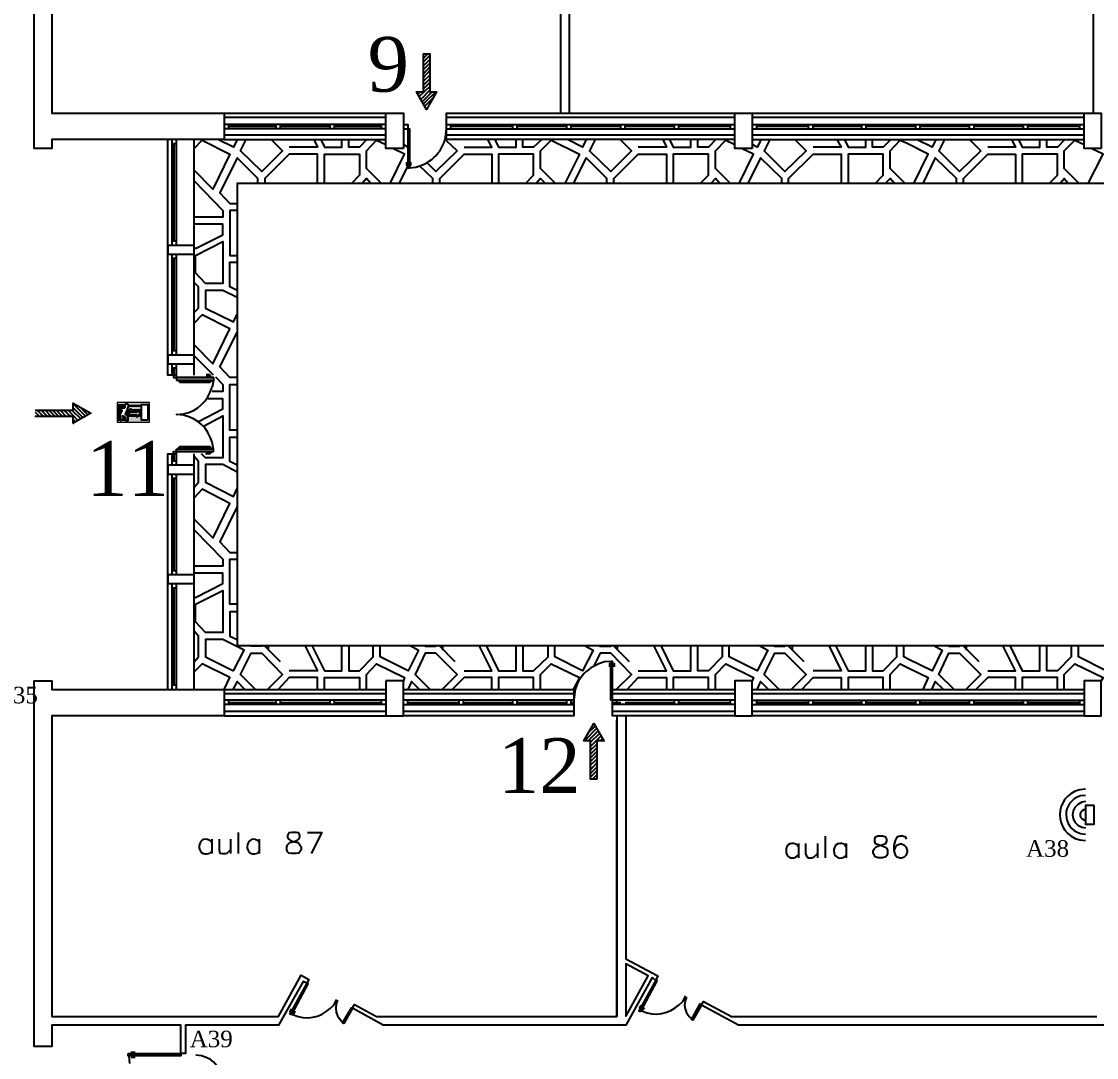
# Model space of a CAD drawing. Header units: millimetres. Extents: x 2592 to 5194, y 1172 to 2359.
# Drawn here: x 2598.557 to 2599.987, y 1178.032 to 1179.41 of the extents above; entities that cross this region are included whole.
import ezdxf

# ---------------------------------------------------------------- set-up
doc = ezdxf.new("R2010")
doc.units = ezdxf.units.MM
for name, color, linetype in [('PDF _Geometria', 7, 'Continuous'), ('PDF _Riempimenti solidi', 3, 'Continuous'), ('PDF _Testo', 7, 'Continuous')]:
    doc.layers.add(name, color=color, linetype=linetype)
doc.styles.add('PDF Times New Roman', font='times.ttf')

msp = doc.modelspace()

# ---------------------------------------------------------------- linework, layer by layer
at = {"layer": 'PDF _Geometria', "color": 8, "lineweight": 25, "true_color": 0x808080}
for points in [[(2598.9728, 1181.229), (2598.6561, 1181.229), (2598.6561, 1181.2282), (2598.6561, 1180.3449), (2600.9811, 1180.3449), (2600.9811, 1179.1949), (2598.8444, 1179.1949), (2598.8444, 1178.5799), (2600.9811, 1178.5799), (2600.9811, 1177.4307), (2598.8444, 1177.4307), (2598.8444, 1176.8149), (2598.9378, 1176.8149)], [(2598.7869, 1179.2415), (2598.7978, 1179.2524), (2598.8344, 1179.234), (2598.8119, 1179.1874), (2598.7869, 1179.2124)], [(2598.8444, 1179.2532), (2598.8394, 1179.2432), (2598.8186, 1179.2532)], [(2598.8894, 1179.2532), (2598.9044, 1179.2382), (2598.8769, 1179.2107), (2598.8486, 1179.2382), (2598.8561, 1179.2532)], [(2598.9461, 1179.2532), (2598.9511, 1179.2432), (2598.9136, 1179.2432)], [(2598.9553, 1179.2532), (2598.9603, 1179.2432), (2598.9836, 1179.2432), (2598.9836, 1179.2532)], [(2599.0169, 1179.2532), (2599.0069, 1179.2432), (2598.9928, 1179.2432), (2598.9928, 1179.2532)], [(2599.0361, 1179.1949), (2599.0161, 1179.2149), (2599.0161, 1179.2382), (2599.0294, 1179.2524), (2599.0419, 1179.2465)], [(2599.0969, 1179.2224), (2599.1086, 1179.2107), (2599.1369, 1179.2382), (2599.1228, 1179.2515)], [(2599.1461, 1179.2432), (2599.1828, 1179.2432), (2599.1778, 1179.2532)], [(2599.1869, 1179.2532), (2599.1919, 1179.2432), (2599.2153, 1179.2432), (2599.2153, 1179.2532)], [(2599.2494, 1179.2532), (2599.2386, 1179.2432), (2599.2244, 1179.2432), (2599.2244, 1179.2532)], [(2599.2678, 1179.1949), (2599.2478, 1179.2149), (2599.2478, 1179.2382), (2599.2619, 1179.2524), (2599.2994, 1179.234), (2599.2803, 1179.1949)], [(2599.3086, 1179.2532), (2599.3036, 1179.2432), (2599.2836, 1179.2532)], [(2599.3203, 1179.2532), (2599.3128, 1179.2382), (2599.3411, 1179.2107), (2599.3686, 1179.2382), (2599.3536, 1179.2532)], [(2599.4103, 1179.2532), (2599.4153, 1179.2432), (2599.3778, 1179.2432)], [(2599.4194, 1179.2532), (2599.4244, 1179.2432), (2599.4478, 1179.2432), (2599.4478, 1179.2532)], [(2599.4811, 1179.2532), (2599.4711, 1179.2432), (2599.4569, 1179.2432), (2599.4569, 1179.2532)], [(2599.5003, 1179.1949), (2599.4803, 1179.2149), (2599.4803, 1179.2382), (2599.4944, 1179.2524), (2599.5061, 1179.2465)], [(2599.5411, 1179.2532), (2599.5361, 1179.2432), (2599.5294, 1179.2465)], [(2599.5528, 1179.2532), (2599.5453, 1179.2382), (2599.5728, 1179.2107), (2599.6011, 1179.2382), (2599.5861, 1179.2532)], [(2599.6419, 1179.2532), (2599.6478, 1179.2432), (2599.6103, 1179.2432)], [(2599.6519, 1179.2532), (2599.6569, 1179.2432), (2599.6803, 1179.2432), (2599.6803, 1179.2532)], [(2599.7136, 1179.2532), (2599.7036, 1179.2432), (2599.6894, 1179.2432), (2599.6894, 1179.2532)], [(2599.7328, 1179.1949), (2599.7128, 1179.2149), (2599.7128, 1179.2382), (2599.7261, 1179.2524), (2599.7353, 1179.2482)], [(2599.7736, 1179.2532), (2599.7686, 1179.2432), (2599.7478, 1179.2532)], [(2599.7853, 1179.2532), (2599.7778, 1179.2382), (2599.8053, 1179.2107), (2599.8336, 1179.2382), (2599.8186, 1179.2532)], [(2599.8744, 1179.2532), (2599.8794, 1179.2432), (2599.8428, 1179.2432)], [(2599.8836, 1179.2532), (2599.8886, 1179.2432), (2599.9119, 1179.2432), (2599.9119, 1179.2532)], [(2599.9453, 1179.2532), (2599.9353, 1179.2432), (2599.9211, 1179.2432), (2599.9211, 1179.2532)], [(2599.9644, 1179.1949), (2599.9444, 1179.2149), (2599.9444, 1179.2382), (2599.9586, 1179.2524), (2599.9711, 1179.2465)], [(2599.0478, 1179.1949), (2599.0669, 1179.234), (2599.0511, 1179.2415)], [(2599.0711, 1179.2432), (2599.0653, 1179.2465)], [(2599.5119, 1179.1949), (2599.5311, 1179.234), (2599.5153, 1179.2415)], [(2599.7444, 1179.1949), (2599.7636, 1179.234), (2599.7344, 1179.2482)], [(2599.9761, 1179.1949), (2599.9961, 1179.234), (2599.9803, 1179.2415)], [(2598.8719, 1179.1949), (2598.8719, 1179.2015), (2598.8444, 1179.229), (2598.8211, 1179.1824), (2598.8344, 1179.1682), (2598.8444, 1179.1682)], [(2598.9511, 1179.1949), (2598.9511, 1179.234), (2598.9136, 1179.234), (2598.8811, 1179.2015), (2598.8811, 1179.1949)], [(2598.9603, 1179.1949), (2598.9603, 1179.234), (2599.0069, 1179.234), (2599.0069, 1179.2057), (2598.9961, 1179.1949)], [(2599.1136, 1179.1949), (2599.1136, 1179.2015), (2599.1461, 1179.234), (2599.1828, 1179.234), (2599.1828, 1179.1949)], [(2599.2278, 1179.1949), (2599.2386, 1179.2057), (2599.2386, 1179.234), (2599.1919, 1179.234), (2599.1919, 1179.1949)], [(2599.3361, 1179.1949), (2599.3361, 1179.2015), (2599.3086, 1179.229), (2599.2911, 1179.1949)], [(2599.3453, 1179.1949), (2599.3453, 1179.2015), (2599.3778, 1179.234), (2599.4153, 1179.234), (2599.4153, 1179.1949)], [(2599.4603, 1179.1949), (2599.4711, 1179.2057), (2599.4711, 1179.234), (2599.4244, 1179.234), (2599.4244, 1179.1949)], [(2599.5686, 1179.1949), (2599.5686, 1179.2015), (2599.5403, 1179.229), (2599.5236, 1179.1949)], [(2599.5778, 1179.1949), (2599.5778, 1179.2015), (2599.6103, 1179.234), (2599.6478, 1179.234), (2599.6478, 1179.1949)], [(2599.6928, 1179.1949), (2599.7036, 1179.2057), (2599.7036, 1179.234), (2599.6569, 1179.234), (2599.6569, 1179.1949)], [(2599.8011, 1179.1949), (2599.8011, 1179.2015), (2599.7728, 1179.229), (2599.7561, 1179.1949)], [(2599.8103, 1179.1949), (2599.8103, 1179.2015), (2599.8428, 1179.234), (2599.8794, 1179.234), (2599.8794, 1179.1949)], [(2599.9244, 1179.1949), (2599.9353, 1179.2057), (2599.9353, 1179.234), (2599.8886, 1179.234), (2599.8886, 1179.1949)], [(2599.0711, 1179.2182), (2599.0594, 1179.1949)], [(2599.1044, 1179.1949), (2599.1044, 1179.2015), (2599.0869, 1179.2182)], [(2598.7869, 1179.1982), (2598.8253, 1179.159), (2598.8253, 1179.1499), (2598.7869, 1179.1499)], [(2599.0219, 1179.1949), (2599.0161, 1179.2015), (2599.0103, 1179.1949)], [(2599.2544, 1179.1949), (2599.2478, 1179.2015), (2599.2419, 1179.1949)], [(2599.4861, 1179.1949), (2599.4803, 1179.2015), (2599.4744, 1179.1949)], [(2599.7186, 1179.1949), (2599.7128, 1179.2015), (2599.7061, 1179.1949)], [(2599.9386, 1179.1949), (2599.9444, 1179.2015), (2599.9503, 1179.1949)], [(2598.8444, 1179.159), (2598.8344, 1179.159), (2598.8344, 1179.099), (2598.8444, 1179.099)], [(2598.7886, 1179.1082), (2598.8253, 1179.1265), (2598.8253, 1179.1407), (2598.7869, 1179.1407)], [(2598.8444, 1179.0524), (2598.8344, 1179.0574), (2598.8344, 1179.0899), (2598.8444, 1179.0899)], [(2598.7869, 1179.0232), (2598.7928, 1179.029), (2598.7928, 1179.0574), (2598.7869, 1179.0632)], [(2598.8444, 1179.0432), (2598.8253, 1179.0524), (2598.8019, 1179.0524), (2598.8019, 1179.029), (2598.8394, 1179.0107), (2598.8444, 1179.0207)], [(2598.7869, 1178.9799), (2598.8119, 1178.9549), (2598.8344, 1179.0015), (2598.7978, 1179.0199), (2598.7869, 1179.009)], [(2598.8444, 1178.9365), (2598.8344, 1178.9365), (2598.8211, 1178.9507), (2598.8444, 1178.9965), (2598.8453, 1178.9965)], [(2598.8128, 1178.9399), (2598.7869, 1178.9657)], [(2598.8153, 1178.9374), (2598.8253, 1178.9274), (2598.8253, 1178.9182), (2598.8111, 1178.9182)], [(2598.8444, 1178.8665), (2598.8344, 1178.8665), (2598.8344, 1178.9274), (2598.8444, 1178.9274)], [(2598.7928, 1178.8782), (2598.8253, 1178.8949), (2598.8253, 1178.9082), (2598.8053, 1178.9082)], [(2598.8003, 1178.8724), (2598.8253, 1178.8857), (2598.8253, 1178.8299), (2598.8019, 1178.8299), (2598.7969, 1178.8349)], [(2598.8444, 1178.8199), (2598.8344, 1178.8249), (2598.8344, 1178.8574), (2598.8444, 1178.8574)], [(2598.7869, 1178.7907), (2598.7928, 1178.7974), (2598.7928, 1178.8249), (2598.7869, 1178.8315)], [(2598.8444, 1178.8107), (2598.8253, 1178.8207), (2598.8019, 1178.8207), (2598.8019, 1178.7974), (2598.8394, 1178.7782), (2598.8444, 1178.789)], [(2598.8119, 1178.7224), (2598.8344, 1178.769), (2598.7978, 1178.7882), (2598.7869, 1178.7765)], [(2598.8444, 1178.764), (2598.8444, 1178.7649), (2598.8211, 1178.7182), (2598.8344, 1178.704), (2598.8444, 1178.704)], [(2598.8119, 1178.7232), (2598.7869, 1178.7482)], [(2598.7869, 1178.734), (2598.8253, 1178.6949), (2598.8253, 1178.6857), (2598.7869, 1178.6857)], [(2598.8444, 1178.6349), (2598.8344, 1178.6349), (2598.8344, 1178.6949), (2598.8444, 1178.6949)], [(2598.7869, 1178.6449), (2598.7886, 1178.644), (2598.8253, 1178.6624), (2598.8253, 1178.6765), (2598.7869, 1178.6765)], [(2598.8444, 1178.6249), (2598.8344, 1178.6249), (2598.8344, 1178.5924), (2598.8444, 1178.5882)], [(2598.7869, 1178.5582), (2598.7928, 1178.5649), (2598.7928, 1178.5924), (2598.7869, 1178.599)], [(2598.8769, 1178.5799), (2598.8769, 1178.579), (2598.8628, 1178.579), (2598.8603, 1178.5799)], [(2598.9019, 1178.5582), (2598.8803, 1178.5799)], [(2598.8861, 1178.574), (2598.8861, 1178.5799)], [(2598.9344, 1178.5799), (2598.9511, 1178.5465), (2598.9136, 1178.5465)], [(2598.9436, 1178.5799), (2598.9603, 1178.5465), (2598.9836, 1178.5465), (2598.9836, 1178.5799)], [(2598.9928, 1178.5799), (2598.9928, 1178.5465), (2599.0069, 1178.5465), (2599.0253, 1178.5649), (2599.0253, 1178.5799)], [(2599.0744, 1178.5799), (2599.0853, 1178.574), (2599.0719, 1178.5465), (2599.0344, 1178.5649), (2599.0344, 1178.5799)], [(2599.0928, 1178.5799), (2599.0944, 1178.579), (2599.1086, 1178.579), (2599.1086, 1178.5799)], [(2599.1344, 1178.5582), (2599.1128, 1178.5799)], [(2599.1178, 1178.574), (2599.1178, 1178.5799)], [(2599.1461, 1178.5465), (2599.1828, 1178.5465), (2599.1661, 1178.5799)], [(2599.1753, 1178.5799), (2599.1919, 1178.5465), (2599.2153, 1178.5465), (2599.2153, 1178.5799)], [(2599.2244, 1178.5799), (2599.2244, 1178.5465), (2599.2386, 1178.5465), (2599.2578, 1178.5649), (2599.2578, 1178.5799)], [(2599.3061, 1178.5799), (2599.3178, 1178.574), (2599.3036, 1178.5465), (2599.2669, 1178.5649), (2599.2669, 1178.5799)], [(2599.3253, 1178.5799), (2599.3269, 1178.579), (2599.3411, 1178.579), (2599.3411, 1178.5799)], [(2599.3661, 1178.5582), (2599.3444, 1178.5799)], [(2599.3503, 1178.574), (2599.3503, 1178.5799)], [(2599.3778, 1178.5465), (2599.4153, 1178.5465), (2599.3986, 1178.5799)], [(2599.4078, 1178.5799), (2599.4244, 1178.5465), (2599.4478, 1178.5465), (2599.4478, 1178.5799)], [(2599.4894, 1178.5799), (2599.4894, 1178.5649), (2599.4711, 1178.5465), (2599.4569, 1178.5465), (2599.4569, 1178.5799)], [(2599.5386, 1178.5799), (2599.5503, 1178.574), (2599.5361, 1178.5465), (2599.4986, 1178.5649), (2599.4986, 1178.5799)], [(2599.5569, 1178.5799), (2599.5594, 1178.579), (2599.5728, 1178.579), (2599.5728, 1178.5799)], [(2599.5986, 1178.5582), (2599.5769, 1178.5799)], [(2599.5828, 1178.574), (2599.5828, 1178.5799)], [(2599.6311, 1178.5799), (2599.6478, 1178.5465), (2599.6103, 1178.5465)], [(2599.6403, 1178.5799), (2599.6569, 1178.5465), (2599.6803, 1178.5465), (2599.6803, 1178.5799)], [(2599.6894, 1178.5799), (2599.6894, 1178.5465), (2599.7036, 1178.5465), (2599.7219, 1178.5649), (2599.7219, 1178.5799)], [(2599.7711, 1178.5799), (2599.7819, 1178.574), (2599.7686, 1178.5465), (2599.7378, 1178.5615), (2599.7311, 1178.5649), (2599.7311, 1178.5799)], [(2599.7894, 1178.5799), (2599.7911, 1178.579), (2599.8053, 1178.579), (2599.8053, 1178.5799)], [(2599.8311, 1178.5582), (2599.8094, 1178.5799)], [(2599.8144, 1178.574), (2599.8144, 1178.5799)], [(2599.8428, 1178.5465), (2599.8794, 1178.5465), (2599.8628, 1178.5799)], [(2599.8719, 1178.5799), (2599.8886, 1178.5465), (2599.9119, 1178.5465), (2599.9119, 1178.5799)], [(2599.9536, 1178.5799), (2599.9536, 1178.5649), (2599.9353, 1178.5465), (2599.9211, 1178.5465), (2599.9211, 1178.5799)], [(2600.0028, 1178.5799), (2600.0144, 1178.574), (2600.0003, 1178.5465), (2599.9636, 1178.5649), (2599.9636, 1178.5799)], [(2598.8686, 1178.5215), (2598.8486, 1178.5415), (2598.8628, 1178.5699), (2598.8769, 1178.5699), (2598.9044, 1178.5415), (2598.8844, 1178.5215)], [(2599.1169, 1178.5215), (2599.1369, 1178.5415), (2599.1086, 1178.5699), (2599.0944, 1178.5699), (2599.0811, 1178.5415), (2599.1011, 1178.5215)], [(2599.3486, 1178.5215), (2599.3686, 1178.5415), (2599.3411, 1178.5699), (2599.3269, 1178.5699), (2599.3186, 1178.5532)], [(2599.5653, 1178.5215), (2599.5453, 1178.5415), (2599.5594, 1178.5699), (2599.5728, 1178.5699), (2599.6011, 1178.5415), (2599.5811, 1178.5215)], [(2599.7978, 1178.5215), (2599.7778, 1178.5415), (2599.7911, 1178.5699), (2599.8053, 1178.5699), (2599.8336, 1178.5415), (2599.8136, 1178.5215)], [(2598.8269, 1178.5215), (2598.8344, 1178.5374), (2598.7978, 1178.5557), (2598.7869, 1178.5449)], [(2599.0161, 1178.5215), (2599.0161, 1178.5415), (2599.0294, 1178.5557), (2599.0669, 1178.5374), (2599.0653, 1178.5332)], [(2599.2478, 1178.5215), (2599.2478, 1178.5415), (2599.2619, 1178.5557), (2599.2994, 1178.5374), (2599.2911, 1178.5215)], [(2599.4803, 1178.5215), (2599.4803, 1178.5415), (2599.4944, 1178.5557), (2599.5311, 1178.5374), (2599.5294, 1178.5332)], [(2599.7128, 1178.5215), (2599.7128, 1178.5415), (2599.7261, 1178.5557), (2599.7378, 1178.5499), (2599.7636, 1178.5374), (2599.7561, 1178.5215)], [(2599.9444, 1178.5215), (2599.9444, 1178.5415), (2599.9586, 1178.5557), (2599.9961, 1178.5374), (2599.9936, 1178.5332)], [(2598.9511, 1178.5215), (2598.9511, 1178.5374), (2598.9136, 1178.5374), (2598.8986, 1178.5215)], [(2598.9603, 1178.5215), (2598.9603, 1178.5374), (2599.0069, 1178.5374), (2599.0069, 1178.5215)], [(2599.1828, 1178.5215), (2599.1828, 1178.5374), (2599.1461, 1178.5374), (2599.1303, 1178.5215)], [(2599.2386, 1178.5215), (2599.2386, 1178.5374), (2599.1919, 1178.5374), (2599.1919, 1178.5215)], [(2599.3628, 1178.5215), (2599.3778, 1178.5374), (2599.4153, 1178.5374), (2599.4153, 1178.5215)], [(2599.4711, 1178.5215), (2599.4711, 1178.5374), (2599.4244, 1178.5374), (2599.4244, 1178.5215)], [(2599.5953, 1178.5215), (2599.6103, 1178.5374), (2599.6478, 1178.5374), (2599.6478, 1178.5215)], [(2599.7036, 1178.5215), (2599.7036, 1178.5374), (2599.6569, 1178.5374), (2599.6569, 1178.5215)], [(2599.8794, 1178.5215), (2599.8794, 1178.5374), (2599.8428, 1178.5374), (2599.8269, 1178.5215)], [(2599.9353, 1178.5215), (2599.9353, 1178.5374), (2599.8886, 1178.5374), (2599.8886, 1178.5215)], [(2598.8544, 1178.5215), (2598.8444, 1178.5324), (2598.8386, 1178.5215)], [(2599.0869, 1178.5215), (2599.0761, 1178.5324), (2599.0711, 1178.5215)], [(2599.5511, 1178.5215), (2599.5403, 1178.5324), (2599.5353, 1178.5215)], [(2599.7836, 1178.5215), (2599.7728, 1178.5324), (2599.7678, 1178.5215)]]:
    msp.add_lwpolyline(points, dxfattribs=at)
at = {"layer": 'PDF _Geometria', "lineweight": 25}
for points in [[(2598.9169, 1179.694), (2598.9586, 1179.6715), (2598.9553, 1179.6665), (2598.9261, 1179.6824), (2598.5978, 1179.6824), (2598.5978, 1179.2882), (2598.8269, 1179.2882), (2598.8269, 1179.2532), (2598.5978, 1179.2532), (2598.5978, 1179.2415), (2598.5744, 1179.2415), (2598.5744, 1179.2824), (2598.5744, 1179.7232), (2598.5978, 1179.7232), (2598.5978, 1179.694), (2598.7694, 1179.694), (2598.7694, 1179.7324), (2598.7753, 1179.7324), (2598.7753, 1179.694)], [(2599.0653, 1179.2415), (2599.0419, 1179.2415), (2599.0419, 1179.2882), (2599.0653, 1179.2882)], [(2599.5294, 1179.2415), (2599.5061, 1179.2415), (2599.5061, 1179.2882), (2599.5294, 1179.2882)], [(2599.9936, 1179.2415), (2599.9711, 1179.2415), (2599.9711, 1179.2882), (2599.9936, 1179.2882)], [(2598.7519, 1179.1007), (2598.7869, 1179.1007), (2598.7869, 1179.1124), (2598.7519, 1179.1124)], [(2598.7519, 1178.9549), (2598.7869, 1178.9549), (2598.7869, 1178.9665), (2598.7519, 1178.9665)], [(2598.7519, 1178.8082), (2598.7869, 1178.8082), (2598.7869, 1178.8199), (2598.7519, 1178.8199)], [(2598.7519, 1178.6624), (2598.7869, 1178.6624), (2598.7869, 1178.674), (2598.7519, 1178.674)], [(2598.8269, 1178.5215), (2598.8269, 1178.4865), (2598.5978, 1178.4865), (2598.5978, 1178.0865), (2598.8994, 1178.0865), (2598.9294, 1178.1415), (2598.9394, 1178.1357), (2598.9369, 1178.1307), (2598.9319, 1178.1332), (2598.8994, 1178.0749), (2598.7753, 1178.0749), (2598.7753, 1178.0374), (2598.7694, 1178.0374), (2598.7694, 1178.0749), (2598.5978, 1178.0749), (2598.5978, 1178.0465), (2598.5744, 1178.0465), (2598.5744, 1178.4865), (2598.5744, 1178.5332), (2598.5978, 1178.5332), (2598.5978, 1178.5215)], [(2599.0419, 1178.5332), (2599.0419, 1178.4865), (2599.0653, 1178.4865), (2599.0653, 1178.5332)], [(2598.9169, 1178.3315), (2598.9128, 1178.3307), (2598.9111, 1178.3274), (2598.9111, 1178.3249), (2598.9128, 1178.3224), (2598.9153, 1178.3207), (2598.9211, 1178.319), (2598.9253, 1178.3182), (2598.9278, 1178.3149), (2598.9294, 1178.3124), (2598.9294, 1178.3082), (2598.9278, 1178.3057), (2598.9261, 1178.304), (2598.9228, 1178.3032), (2598.9169, 1178.3032), (2598.9128, 1178.304), (2598.9111, 1178.3057), (2598.9103, 1178.3082), (2598.9103, 1178.3124), (2598.9111, 1178.3149), (2598.9144, 1178.3182), (2598.9186, 1178.319), (2598.9236, 1178.3207), (2598.9261, 1178.3224), (2598.9278, 1178.3249), (2598.9278, 1178.3274), (2598.9261, 1178.3307), (2598.9228, 1178.3315)], [(2599.6969, 1178.3265), (2599.6928, 1178.3249), (2599.6919, 1178.3224), (2599.6919, 1178.3199), (2599.6928, 1178.3165), (2599.6961, 1178.3157), (2599.7011, 1178.314), (2599.7053, 1178.3124), (2599.7086, 1178.3099), (2599.7094, 1178.3074), (2599.7094, 1178.3032), (2599.7086, 1178.3007), (2599.7069, 1178.299), (2599.7028, 1178.2974), (2599.6969, 1178.2974), (2599.6928, 1178.299), (2599.6919, 1178.3007), (2599.6903, 1178.3032), (2599.6903, 1178.3074), (2599.6919, 1178.3099), (2599.6944, 1178.3124), (2599.6986, 1178.314), (2599.7044, 1178.3157), (2599.7069, 1178.3165), (2599.7086, 1178.3199), (2599.7086, 1178.3224), (2599.7069, 1178.3249), (2599.7028, 1178.3265)], [(2599.3611, 1178.0865), (2599.3911, 1178.1407), (2599.3611, 1178.1565)]]:
    msp.add_lwpolyline(points, close=True, dxfattribs=at)
for points in [[(2599.4078, 1179.6782), (2599.4111, 1179.674), (2599.4253, 1179.6824), (2599.9828, 1179.6824), (2599.9828, 1179.2882)], [(2599.2861, 1179.2882), (2599.2861, 1179.619), (2599.2744, 1179.619), (2599.2744, 1179.2882)], [(2598.8269, 1179.2882), (2599.0419, 1179.2882)], [(2599.0419, 1179.2824), (2598.8269, 1179.2824)], [(2599.5061, 1179.2532), (2599.1228, 1179.2532), (2599.1228, 1179.2882), (2599.5061, 1179.2882)], [(2599.5061, 1179.2824), (2599.1228, 1179.2824)], [(2599.5294, 1179.2882), (2599.9711, 1179.2882)], [(2599.9711, 1179.2824), (2599.5294, 1179.2824)], [(2598.5978, 1179.2532), (2598.5986, 1179.2532)], [(2598.7636, 1178.9399), (2598.7519, 1178.9399), (2598.7519, 1179.2532)], [(2598.7869, 1178.9399), (2598.7869, 1179.2532)], [(2599.0419, 1179.259), (2598.8269, 1179.259)], [(2598.8269, 1179.2532), (2599.0419, 1179.2532)], [(2599.5061, 1179.259), (2599.1228, 1179.259)], [(2599.9711, 1179.259), (2599.5294, 1179.259)], [(2599.5294, 1179.2532), (2599.9711, 1179.2532)], [(2598.7886, 1179.1082), (2598.7869, 1179.109)], [(2598.7519, 1178.5215), (2598.7519, 1178.8349), (2598.7636, 1178.8349)], [(2598.7869, 1178.5215), (2598.7869, 1178.8349)], [(2598.8269, 1178.5215), (2599.0419, 1178.5215)], [(2599.0653, 1178.5215), (2599.2919, 1178.5215), (2599.2919, 1178.4865), (2599.0653, 1178.4865)], [(2599.9711, 1178.4865), (2599.9936, 1178.4865), (2599.9936, 1178.5332), (2599.9711, 1178.5332), (2599.9711, 1178.4865), (2599.5294, 1178.4865), (2599.5294, 1178.5332), (2599.5061, 1178.5332), (2599.5061, 1178.4865), (2599.3436, 1178.4865), (2599.3436, 1178.5215), (2599.5061, 1178.5215)], [(2599.5294, 1178.5215), (2599.9711, 1178.5215)], [(2599.0419, 1178.5157), (2598.8269, 1178.5157)], [(2599.2919, 1178.5157), (2599.0653, 1178.5157)], [(2599.5061, 1178.5157), (2599.3436, 1178.5157)], [(2599.9711, 1178.5157), (2599.5294, 1178.5157)], [(2599.0419, 1178.4924), (2598.8269, 1178.4924)], [(2599.2919, 1178.4924), (2599.0653, 1178.4924)], [(2599.5061, 1178.4924), (2599.3436, 1178.4924)], [(2599.9711, 1178.4924), (2599.5294, 1178.4924)], [(2598.8269, 1178.4865), (2599.0419, 1178.4865)], [(2599.3611, 1178.4865), (2599.3611, 1178.1632), (2599.4036, 1178.1407), (2599.4011, 1178.1349), (2599.3961, 1178.1382), (2599.3611, 1178.0749), (2599.0386, 1178.0749), (2598.9978, 1178.0974), (2599.0003, 1178.1024), (2599.0294, 1178.0865), (2599.3494, 1178.0865), (2599.3494, 1178.4807)], [(2599.3494, 1178.4865), (2599.3494, 1178.0865)], [(2599.9994, 1178.4865), (2599.9994, 1178.1632), (2600.0419, 1178.1407), (2600.0394, 1178.1349), (2600.0344, 1178.1382), (2599.9994, 1178.0749), (2599.5111, 1178.0749), (2599.4619, 1178.1015), (2599.4644, 1178.1065), (2599.5019, 1178.0865), (2599.9878, 1178.0865)], [(2599.5061, 1178.4865), (2599.5294, 1178.4865)], [(2598.8103, 1178.3182), (2598.8078, 1178.3207)], [(2598.8103, 1178.3224), (2598.8103, 1178.3032)], [(2598.8203, 1178.3224), (2598.8203, 1178.3082), (2598.8211, 1178.304), (2598.8244, 1178.3032), (2598.8286, 1178.3032), (2598.8311, 1178.304), (2598.8353, 1178.3082)], [(2598.8353, 1178.3224), (2598.8353, 1178.3032)], [(2598.8461, 1178.3032), (2598.8461, 1178.3315)], [(2598.8736, 1178.3182), (2598.8711, 1178.3207)], [(2598.8736, 1178.3224), (2598.8736, 1178.3032)], [(2598.9378, 1178.3315), (2598.9569, 1178.3315), (2598.9428, 1178.3032)], [(2599.6269, 1178.2974), (2599.6269, 1178.3265)], [(2599.7344, 1178.3224), (2599.7336, 1178.3249), (2599.7294, 1178.3265), (2599.7261, 1178.3265), (2599.7219, 1178.3249), (2599.7194, 1178.3207), (2599.7178, 1178.314), (2599.7178, 1178.3074), (2599.7194, 1178.3015), (2599.7219, 1178.299), (2599.7261, 1178.2974), (2599.7278, 1178.2974), (2599.7319, 1178.299), (2599.7344, 1178.3015), (2599.7361, 1178.3057), (2599.7361, 1178.3074), (2599.7344, 1178.3115), (2599.7319, 1178.314), (2599.7278, 1178.3157), (2599.7261, 1178.3157), (2599.7219, 1178.314), (2599.7194, 1178.3115), (2599.7178, 1178.3074)], [(2598.8078, 1178.304), (2598.8103, 1178.3065)], [(2598.8711, 1178.304), (2598.8736, 1178.3065)], [(2599.5911, 1178.3124), (2599.5878, 1178.3157)], [(2599.5911, 1178.3165), (2599.5911, 1178.2974)], [(2599.6003, 1178.3165), (2599.6003, 1178.3032), (2599.6019, 1178.299), (2599.6044, 1178.2974), (2599.6086, 1178.2974), (2599.6119, 1178.299), (2599.6161, 1178.3032)], [(2599.6161, 1178.3165), (2599.6161, 1178.2974)], [(2599.6544, 1178.3124), (2599.6519, 1178.3157)], [(2599.6544, 1178.3165), (2599.6544, 1178.2974)], [(2599.5878, 1178.299), (2599.5911, 1178.3015)], [(2599.6519, 1178.299), (2599.6544, 1178.3015)]]:
    msp.add_lwpolyline(points, dxfattribs=at)
at = {"layer": 'PDF _Geometria', "color": 3, "lineweight": 25}
for points in [[(2599.0919, 1179.3165), (2599.0919, 1179.3674), (2599.1003, 1179.3674), (2599.1003, 1179.3165), (2599.1094, 1179.3165), (2599.0961, 1179.2932), (2599.0828, 1179.3165)], [(2598.6978, 1178.8965), (2598.6978, 1178.894), (2598.6994, 1178.894), (2598.7028, 1178.8949), (2598.7036, 1178.8932), (2598.7003, 1178.8924), (2598.6969, 1178.8924), (2598.6953, 1178.8874), (2598.6978, 1178.8857), (2598.6986, 1178.884), (2598.6986, 1178.879), (2598.6961, 1178.879), (2598.6961, 1178.8832), (2598.6919, 1178.8857), (2598.6928, 1178.8824), (2598.6894, 1178.879), (2598.6878, 1178.8807), (2598.6894, 1178.8832), (2598.6886, 1178.8874), (2598.6911, 1178.8924), (2598.6903, 1178.894), (2598.6894, 1178.894), (2598.6878, 1178.8932), (2598.6869, 1178.889), (2598.6861, 1178.8899), (2598.6869, 1178.8949), (2598.6886, 1178.8957), (2598.6903, 1178.8957), (2598.6928, 1178.8965), (2598.6944, 1178.8965), (2598.6953, 1178.8974), (2598.6953, 1178.9007), (2598.6961, 1178.9015), (2598.6978, 1178.9015), (2598.6986, 1178.9007), (2598.6994, 1178.9007), (2598.6994, 1178.899), (2598.7003, 1178.8982), (2598.6994, 1178.8982), (2598.6994, 1178.8974), (2598.6986, 1178.8965)], [(2598.7111, 1178.8932), (2598.7153, 1178.889), (2598.7111, 1178.884), (2598.7111, 1178.8865), (2598.7011, 1178.8865), (2598.7011, 1178.8907), (2598.7111, 1178.8907)], [(2598.7253, 1178.8799), (2598.7169, 1178.8799), (2598.7169, 1178.9007), (2598.7253, 1178.9007)], [(2599.3228, 1178.4532), (2599.3228, 1178.4024), (2599.3144, 1178.4024), (2599.3144, 1178.4532), (2599.3053, 1178.4532), (2599.3186, 1178.4765), (2599.3319, 1178.4532)]]:
    msp.add_lwpolyline(points, close=True, dxfattribs=at)
for points in [[(2599.0928, 1179.3674), (2599.0919, 1179.3665)], [(2599.0978, 1179.3674), (2599.0919, 1179.3615)], [(2599.1003, 1179.3649), (2599.0919, 1179.3565)], [(2599.1003, 1179.3599), (2599.0919, 1179.3515)], [(2599.1003, 1179.3549), (2599.0919, 1179.3465)], [(2599.1003, 1179.3499), (2599.0919, 1179.3407)], [(2599.1003, 1179.3449), (2599.0919, 1179.3357)], [(2599.1003, 1179.339), (2599.0919, 1179.3307)], [(2599.1003, 1179.324), (2599.0861, 1179.3099)], [(2599.1003, 1179.334), (2599.0919, 1179.3257)], [(2599.1003, 1179.329), (2599.0919, 1179.3207)], [(2599.0828, 1179.3165), (2599.0836, 1179.3165)], [(2599.0878, 1179.3165), (2599.0844, 1179.3132)], [(2599.1003, 1179.319), (2599.0886, 1179.3065)], [(2599.1036, 1179.3165), (2599.0903, 1179.3032)], [(2599.1086, 1179.3165), (2599.0919, 1179.3007)], [(2599.1036, 1179.3074), (2599.0936, 1179.2974)], [(2599.0969, 1179.2949), (2599.0961, 1179.294)], [(2598.5753, 1178.8932), (2598.6261, 1178.8932), (2598.6261, 1178.9024), (2598.6494, 1178.889), (2598.6261, 1178.8757), (2598.6261, 1178.8849), (2598.5753, 1178.8849)], [(2598.5778, 1178.8932), (2598.5869, 1178.8849)], [(2598.5836, 1178.8932), (2598.5919, 1178.8849)], [(2598.5886, 1178.8932), (2598.5969, 1178.8849)], [(2598.5936, 1178.8932), (2598.6019, 1178.8849)], [(2598.5986, 1178.8932), (2598.6069, 1178.8849)], [(2598.6036, 1178.8932), (2598.6119, 1178.8849)], [(2598.6086, 1178.8932), (2598.6169, 1178.8849)], [(2598.6136, 1178.8932), (2598.6228, 1178.8849)], [(2598.6194, 1178.8932), (2598.6328, 1178.879)], [(2598.6244, 1178.8932), (2598.6361, 1178.8815)], [(2598.6261, 1178.9015), (2598.6428, 1178.8849)], [(2598.6261, 1178.8965), (2598.6394, 1178.8832)], [(2598.6361, 1178.8965), (2598.6461, 1178.8865)], [(2598.5753, 1178.8907), (2598.5811, 1178.8849)], [(2598.5753, 1178.8857), (2598.5761, 1178.8849)], [(2598.6261, 1178.8807), (2598.6294, 1178.8774)], [(2598.6478, 1178.8899), (2598.6494, 1178.889)], [(2598.6261, 1178.8757), (2598.6269, 1178.8757)], [(2599.3061, 1178.4532), (2599.3228, 1178.4699)], [(2599.3103, 1178.4632), (2599.3211, 1178.4732)], [(2599.3111, 1178.4532), (2599.3244, 1178.4665)], [(2599.3144, 1178.4515), (2599.3261, 1178.4632)], [(2599.3178, 1178.4749), (2599.3186, 1178.4765)], [(2599.3144, 1178.4457), (2599.3286, 1178.4599)], [(2599.3144, 1178.4407), (2599.3228, 1178.449)], [(2599.3269, 1178.4532), (2599.3303, 1178.4565)], [(2599.3319, 1178.4532), (2599.3328, 1178.4532)], [(2599.3144, 1178.4357), (2599.3228, 1178.444)], [(2599.3144, 1178.4307), (2599.3228, 1178.439)], [(2599.3144, 1178.4257), (2599.3228, 1178.434)], [(2599.3144, 1178.4207), (2599.3228, 1178.429)], [(2599.3144, 1178.4149), (2599.3228, 1178.424)], [(2599.3144, 1178.4099), (2599.3228, 1178.4182)], [(2599.3144, 1178.4049), (2599.3228, 1178.4132)], [(2599.3169, 1178.4024), (2599.3228, 1178.4082)], [(2599.3219, 1178.4024), (2599.3228, 1178.4032)]]:
    msp.add_lwpolyline(points, dxfattribs=at)
at = {"layer": 'PDF _Geometria', "color": 4, "lineweight": 25}
for points in [[(2599.0419, 1179.2732), (2598.8269, 1179.2732)], [(2599.0419, 1179.2674), (2598.8269, 1179.2674)], [(2598.8328, 1179.2732), (2598.8328, 1179.2674)], [(2598.8961, 1179.2707), (2598.8328, 1179.2707)], [(2598.8961, 1179.2674), (2598.8961, 1179.2732)], [(2598.9019, 1179.2674), (2598.9019, 1179.2732)], [(2598.9678, 1179.2707), (2598.9019, 1179.2707)], [(2598.9678, 1179.2674), (2598.9678, 1179.2732)], [(2598.9736, 1179.2674), (2598.9736, 1179.2732)], [(2599.0361, 1179.2707), (2598.9736, 1179.2707)], [(2599.0361, 1179.2674), (2599.0361, 1179.2732)], [(2599.0653, 1179.2732), (2599.0711, 1179.2732), (2599.0711, 1179.2674), (2599.0736, 1179.2674), (2599.0736, 1179.2157), (2599.0819, 1179.2165)], [(2599.0653, 1179.2674), (2599.0736, 1179.2674)], [(2599.0711, 1179.2674), (2599.0711, 1179.2157), (2599.0736, 1179.2157)], [(2599.1219, 1179.2599), (2599.1228, 1179.2674), (2599.5061, 1179.2674)], [(2599.1228, 1179.2674), (2599.1228, 1179.2732), (2599.5061, 1179.2732)], [(2599.1286, 1179.2674), (2599.1286, 1179.2732)], [(2599.2111, 1179.2707), (2599.1453, 1179.2707), (2599.1394, 1179.2707), (2599.1286, 1179.2707)], [(2599.2111, 1179.2674), (2599.2111, 1179.2732)], [(2599.2169, 1179.2674), (2599.2169, 1179.2732)], [(2599.2828, 1179.2707), (2599.2169, 1179.2707)], [(2599.2828, 1179.2674), (2599.2828, 1179.2732)], [(2599.2886, 1179.2674), (2599.2886, 1179.2732)], [(2599.3544, 1179.2707), (2599.2886, 1179.2707)], [(2599.3544, 1179.2674), (2599.3544, 1179.2732)], [(2599.3603, 1179.2674), (2599.3603, 1179.2732)], [(2599.4261, 1179.2707), (2599.3603, 1179.2707)], [(2599.4261, 1179.2674), (2599.4261, 1179.2732)], [(2599.4319, 1179.2674), (2599.4319, 1179.2732)], [(2599.5003, 1179.2707), (2599.4319, 1179.2707)], [(2599.5003, 1179.2674), (2599.5003, 1179.2732)], [(2599.5294, 1179.2732), (2599.9711, 1179.2732)], [(2599.5294, 1179.2674), (2599.9711, 1179.2674)], [(2599.5353, 1179.2674), (2599.5353, 1179.2732)], [(2599.6044, 1179.2707), (2599.5353, 1179.2707)], [(2599.6044, 1179.2674), (2599.6044, 1179.2732)], [(2599.6103, 1179.2674), (2599.6103, 1179.2732)], [(2599.6753, 1179.2707), (2599.6103, 1179.2707)], [(2599.6753, 1179.2674), (2599.6753, 1179.2732)], [(2599.6811, 1179.2674), (2599.6811, 1179.2732)], [(2599.7469, 1179.2707), (2599.6811, 1179.2707)], [(2599.7469, 1179.2674), (2599.7469, 1179.2732)], [(2599.7528, 1179.2674), (2599.7528, 1179.2732)], [(2599.8186, 1179.2707), (2599.7528, 1179.2707)], [(2599.8186, 1179.2674), (2599.8186, 1179.2732)], [(2599.8244, 1179.2674), (2599.8244, 1179.2732)], [(2599.8903, 1179.2707), (2599.8244, 1179.2707)], [(2599.8903, 1179.2674), (2599.8903, 1179.2732)], [(2599.8961, 1179.2674), (2599.8961, 1179.2732)], [(2599.9653, 1179.2707), (2599.8961, 1179.2707)], [(2599.9653, 1179.2674), (2599.9653, 1179.2732)], [(2598.7578, 1179.1124), (2598.7578, 1179.2532)], [(2598.7636, 1179.1124), (2598.7636, 1179.2532)], [(2598.7636, 1179.2474), (2598.7578, 1179.2474)], [(2598.7603, 1179.1182), (2598.7603, 1179.2474)], [(2599.0694, 1179.2232), (2599.0694, 1179.219), (2599.0711, 1179.219)], [(2599.0736, 1179.219), (2599.0753, 1179.219), (2599.0753, 1179.2232)], [(2598.7636, 1179.1182), (2598.7578, 1179.1182)], [(2598.7578, 1178.9665), (2598.7578, 1179.1007)], [(2598.7636, 1179.0949), (2598.7578, 1179.0949)], [(2598.7603, 1178.9724), (2598.7603, 1179.0949)], [(2598.7636, 1178.9665), (2598.7636, 1179.1007)], [(2598.7578, 1178.9724), (2598.7636, 1178.9724)], [(2598.7578, 1178.9399), (2598.7578, 1178.9549)], [(2598.7636, 1178.9365), (2598.8128, 1178.9365), (2598.7636, 1178.9365), (2598.7636, 1178.9399), (2598.7636, 1178.9549)], [(2598.7636, 1178.949), (2598.7578, 1178.949)], [(2598.7594, 1178.9399), (2598.7594, 1178.9365), (2598.7636, 1178.9365), (2598.7636, 1178.9332), (2598.8128, 1178.9332), (2598.8111, 1178.924)], [(2598.7603, 1178.9399), (2598.7603, 1178.949)], [(2598.8028, 1178.9407), (2598.8078, 1178.9407)], [(2598.8028, 1178.9399), (2598.8036, 1178.9399)], [(2598.8028, 1178.939), (2598.8078, 1178.939)], [(2598.8094, 1178.9365), (2598.8094, 1178.9382), (2598.8078, 1178.9399)], [(2598.8078, 1178.9382), (2598.8086, 1178.9382), (2598.8086, 1178.9365)], [(2598.8128, 1178.9365), (2598.8128, 1178.9332)], [(2598.8094, 1178.9332), (2598.8094, 1178.9315), (2598.8086, 1178.9307), (2598.8078, 1178.9299), (2598.8028, 1178.9299), (2598.7736, 1178.9299), (2598.7686, 1178.9299), (2598.7678, 1178.9307), (2598.7669, 1178.9315), (2598.7669, 1178.9332)], [(2598.7678, 1178.9332), (2598.7678, 1178.9315)], [(2598.7686, 1178.9315), (2598.7694, 1178.9315)], [(2598.8078, 1178.9307), (2598.8028, 1178.9307), (2598.7736, 1178.9307), (2598.7686, 1178.9307)], [(2598.8078, 1178.9315), (2598.8086, 1178.9315), (2598.8086, 1178.9332)], [(2598.7728, 1178.8865), (2598.7636, 1178.8874), (2598.7728, 1178.8882)], [(2598.7594, 1178.8349), (2598.7594, 1178.8382), (2598.7636, 1178.8382), (2598.7636, 1178.8415), (2598.8128, 1178.8415), (2598.8111, 1178.8507)], [(2598.7578, 1178.8199), (2598.7578, 1178.8349)], [(2598.7603, 1178.8257), (2598.7603, 1178.8349)], [(2598.7636, 1178.8199), (2598.7636, 1178.8349), (2598.7636, 1178.8382), (2598.8128, 1178.8382), (2598.8128, 1178.8415)], [(2598.7636, 1178.8382), (2598.8128, 1178.8382)], [(2598.7661, 1178.8415), (2598.7661, 1178.8432), (2598.7678, 1178.8449), (2598.7736, 1178.8449), (2598.8078, 1178.8449), (2598.8094, 1178.8432), (2598.8094, 1178.8415)], [(2598.7678, 1178.844), (2598.7736, 1178.844), (2598.8078, 1178.844)], [(2598.7678, 1178.8415), (2598.7678, 1178.8432), (2598.7686, 1178.8432)], [(2598.8094, 1178.8382), (2598.8094, 1178.8365), (2598.8078, 1178.8349), (2598.8028, 1178.8349), (2598.8036, 1178.8349)], [(2598.8028, 1178.8357), (2598.8078, 1178.8357)], [(2598.8078, 1178.8432), (2598.8086, 1178.8432), (2598.8086, 1178.8415)], [(2598.8078, 1178.8365), (2598.8086, 1178.8365), (2598.8086, 1178.8382)], [(2598.7578, 1178.8257), (2598.7636, 1178.8257)], [(2598.7578, 1178.674), (2598.7578, 1178.8082)], [(2598.7636, 1178.674), (2598.7636, 1178.8082)], [(2598.7636, 1178.8024), (2598.7578, 1178.8024)], [(2598.7603, 1178.6799), (2598.7603, 1178.8024)], [(2598.7578, 1178.6799), (2598.7636, 1178.6799)], [(2598.7578, 1178.5215), (2598.7578, 1178.6624)], [(2598.7636, 1178.6565), (2598.7578, 1178.6565)], [(2598.7603, 1178.5274), (2598.7603, 1178.6565)], [(2598.7636, 1178.5215), (2598.7636, 1178.6624)], [(2599.5061, 1178.5015), (2599.3436, 1178.5015), (2599.3436, 1178.5074), (2599.3411, 1178.5074), (2599.3411, 1178.559), (2599.3328, 1178.5582)], [(2599.3411, 1178.5557), (2599.3394, 1178.5557), (2599.3394, 1178.5515)], [(2599.5061, 1178.5074), (2599.3436, 1178.5074), (2599.3436, 1178.559), (2599.3411, 1178.559)], [(2599.3461, 1178.5515), (2599.3461, 1178.5557), (2599.3436, 1178.5557)], [(2598.7636, 1178.5274), (2598.7578, 1178.5274)], [(2599.0419, 1178.5074), (2598.8269, 1178.5074)], [(2598.8328, 1178.5074), (2598.8328, 1178.5015)], [(2598.8961, 1178.5015), (2598.8961, 1178.5074)], [(2598.9019, 1178.5015), (2598.9019, 1178.5074)], [(2598.9678, 1178.5015), (2598.9678, 1178.5074)], [(2598.9736, 1178.5015), (2598.9736, 1178.5074)], [(2599.0361, 1178.5015), (2599.0361, 1178.5074)], [(2599.2928, 1178.5149), (2599.2919, 1178.5074), (2599.0653, 1178.5074)], [(2599.0711, 1178.5015), (2599.0711, 1178.5074)], [(2599.1394, 1178.5015), (2599.1394, 1178.5074)], [(2599.1453, 1178.5015), (2599.1453, 1178.5074)], [(2599.2111, 1178.5015), (2599.2111, 1178.5074)], [(2599.2169, 1178.5015), (2599.2169, 1178.5074)], [(2599.2828, 1178.5015), (2599.2828, 1178.5074)], [(2599.2886, 1178.5015), (2599.2886, 1178.5074)], [(2599.3494, 1178.5015), (2599.3494, 1178.5074)], [(2599.4261, 1178.5015), (2599.4261, 1178.5074)], [(2599.4319, 1178.5015), (2599.4319, 1178.5074)], [(2599.5003, 1178.5015), (2599.5003, 1178.5074)], [(2599.5294, 1178.5074), (2599.9711, 1178.5074)], [(2599.5353, 1178.5015), (2599.5353, 1178.5074)], [(2599.6044, 1178.5015), (2599.6044, 1178.5074)], [(2599.6103, 1178.5015), (2599.6103, 1178.5074)], [(2599.6753, 1178.5015), (2599.6753, 1178.5074)], [(2599.6811, 1178.5015), (2599.6811, 1178.5074)], [(2599.7469, 1178.5015), (2599.7469, 1178.5074)], [(2599.7528, 1178.5015), (2599.7528, 1178.5074)], [(2599.8186, 1178.5015), (2599.8186, 1178.5074)], [(2599.8244, 1178.5015), (2599.8244, 1178.5074)], [(2599.8903, 1178.5015), (2599.8903, 1178.5074)], [(2599.8961, 1178.5015), (2599.8961, 1178.5074)], [(2599.9653, 1178.5015), (2599.9653, 1178.5074)], [(2599.0419, 1178.5015), (2598.8269, 1178.5015)], [(2598.8961, 1178.504), (2598.8328, 1178.504)], [(2598.9678, 1178.504), (2598.9019, 1178.504)], [(2599.0361, 1178.504), (2598.9736, 1178.504)], [(2599.0653, 1178.5015), (2599.2919, 1178.5015)], [(2599.1394, 1178.504), (2599.0711, 1178.504)], [(2599.2111, 1178.504), (2599.1453, 1178.504)], [(2599.2828, 1178.504), (2599.2169, 1178.504)], [(2599.2919, 1178.504), (2599.2886, 1178.504)], [(2599.3544, 1178.504), (2599.3436, 1178.504)], [(2599.4261, 1178.504), (2599.3603, 1178.504)], [(2599.5003, 1178.504), (2599.4319, 1178.504)], [(2599.5294, 1178.5015), (2599.9711, 1178.5015)], [(2599.6044, 1178.504), (2599.5353, 1178.504)], [(2599.6753, 1178.504), (2599.6103, 1178.504)], [(2599.7469, 1178.504), (2599.6811, 1178.504)], [(2599.8186, 1178.504), (2599.7528, 1178.504)], [(2599.8903, 1178.504), (2599.8244, 1178.504)], [(2599.9653, 1178.504), (2599.8961, 1178.504)], [(2598.9728, 1178.1015), (2598.9769, 1178.109)], [(2598.9778, 1178.1082), (2598.9761, 1178.1032), (2598.9753, 1178.0974), (2598.9761, 1178.0924), (2598.9778, 1178.0874), (2598.9811, 1178.0824), (2598.9844, 1178.079)], [(2599.4369, 1178.1065), (2599.4411, 1178.114)], [(2599.4419, 1178.1124), (2599.4403, 1178.1074), (2599.4394, 1178.1015), (2599.4403, 1178.0965), (2599.4419, 1178.0915), (2599.4453, 1178.0865), (2599.4486, 1178.0832)], [(2598.9161, 1178.0965), (2598.9144, 1178.0932), (2598.9161, 1178.0932)], [(2598.9211, 1178.094), (2598.9194, 1178.0907), (2598.9186, 1178.0915)], [(2599.3811, 1178.1015), (2599.3794, 1178.0982), (2599.3803, 1178.0974)], [(2599.3819, 1178.094), (2599.3894, 1178.0915)], [(2599.3861, 1178.0982), (2599.3844, 1178.0957), (2599.3828, 1178.0965)], [(2598.9178, 1178.089), (2598.9253, 1178.0865)], [(2598.7003, 1178.034), (2598.7011, 1178.024)], [(2598.7036, 1178.0374), (2598.7036, 1178.039), (2598.7086, 1178.039)], [(2598.7036, 1178.034), (2598.7036, 1178.0324), (2598.7086, 1178.0324)]]:
    msp.add_lwpolyline(points, dxfattribs=at)
at = {"layer": 'PDF _Geometria', "color": 8, "lineweight": 25, "true_color": 0x808080}
for points in [[(2598.8019, 1179.0615), (2598.7886, 1179.0757), (2598.7886, 1179.099), (2598.8253, 1179.1174), (2598.8253, 1179.0615)], [(2598.7886, 1178.6115), (2598.7886, 1178.6349), (2598.8253, 1178.6532), (2598.8253, 1178.5974), (2598.8019, 1178.5974)], [(2598.8394, 1178.5465), (2598.8536, 1178.574), (2598.8253, 1178.5882), (2598.8019, 1178.5882), (2598.8019, 1178.5649)]]:
    msp.add_lwpolyline(points, close=True, dxfattribs=at)
at = {"layer": 'PDF _Geometria', "color": 3, "lineweight": 0}
msp.add_lwpolyline([(2598.7278, 1178.9032), (2598.6844, 1178.9032), (2598.6844, 1178.8774), (2598.7278, 1178.8774)], close=True, dxfattribs=at)
at = {"layer": 'PDF _Geometria', "color": 6, "lineweight": 25}
for points in [[(2599.9728, 1178.389), (2599.9653, 1178.3882)], [(2599.9728, 1178.3807), (2599.9661, 1178.3799)], [(2599.9728, 1178.3724), (2599.9678, 1178.3715)], [(2599.9728, 1178.3624), (2599.9703, 1178.3615)], [(2599.9678, 1178.3382), (2599.9728, 1178.3374)], [(2599.9703, 1178.3482), (2599.9728, 1178.3474)], [(2599.9653, 1178.3215), (2599.9728, 1178.3207)], [(2599.9661, 1178.3299), (2599.9728, 1178.329)], [(2598.7969, 1178.034), (2598.7894, 1178.0349)]]:
    msp.add_lwpolyline(points, dxfattribs=at)
msp.add_lwpolyline([(2599.9844, 1178.3674), (2599.9728, 1178.3674), (2599.9728, 1178.3424), (2599.9844, 1178.3424)], close=True, dxfattribs=at)
at = {"layer": 'PDF _Geometria', "color": 4, "lineweight": 25}
for points in [[(2599.3811, 1178.0932), (2599.4028, 1178.134), (2599.4011, 1178.1349), (2599.3786, 1178.094)], [(2598.9169, 1178.089), (2598.9386, 1178.1299), (2598.9369, 1178.1307), (2598.9144, 1178.0899)], [(2598.9978, 1178.0974), (2598.9861, 1178.0774), (2598.9844, 1178.0782), (2598.9961, 1178.0982)], [(2599.4619, 1178.1015), (2599.4503, 1178.0815), (2599.4486, 1178.0824), (2599.4603, 1178.1032)], [(2598.6994, 1178.0374), (2598.7694, 1178.0374), (2598.7694, 1178.034), (2598.6994, 1178.034)]]:
    msp.add_lwpolyline(points, close=True, dxfattribs=at)
for points in [[(2599.0819, 1179.2165), (2599.1025, 1179.2218), (2599.1196, 1179.2381), (2599.1219, 1179.2599)], [(2598.7728, 1178.8882), (2598.7921, 1178.8924), (2598.8051, 1178.9054), (2598.8111, 1178.924)], [(2598.8111, 1178.8507), (2598.8051, 1178.8693), (2598.7921, 1178.8823), (2598.7728, 1178.8865)], [(2599.3328, 1178.5582), (2599.3121, 1178.5529), (2599.295, 1178.5366), (2599.2928, 1178.5149)], [(2599.3894, 1178.0915), (2599.4067, 1178.0858), (2599.425, 1178.0939), (2599.4369, 1178.1065)], [(2598.9253, 1178.0865), (2598.9425, 1178.0808), (2598.9609, 1178.0889), (2598.9728, 1178.1015)]]:
    msp.add_open_spline(points, degree=3, dxfattribs=at)
at = {"layer": 'PDF _Geometria', "color": 6, "lineweight": 25}
for points in [[(2599.9653, 1178.3882), (2599.9298, 1178.3802), (2599.9298, 1178.3296), (2599.9653, 1178.3215)], [(2599.9661, 1178.3799), (2599.9402, 1178.3726), (2599.9408, 1178.3373), (2599.9661, 1178.3299)], [(2599.9678, 1178.3715), (2599.9512, 1178.3657), (2599.9512, 1178.344), (2599.9678, 1178.3382)], [(2599.9703, 1178.3615), (2599.9638, 1178.3581), (2599.9638, 1178.3516), (2599.9703, 1178.3482)], [(2598.7969, 1177.9674), (2598.8324, 1177.9754), (2598.8324, 1178.026), (2598.7969, 1178.034)]]:
    msp.add_open_spline(points, degree=3, dxfattribs=at)
at = {"layer": 'PDF _Geometria', "lineweight": 25}
for points in [[(2598.8078, 1178.3207), (2598.7903, 1178.3301), (2598.7878, 1178.2961), (2598.8078, 1178.304)], [(2598.8711, 1178.3207), (2598.8544, 1178.3299), (2598.8518, 1178.2962), (2598.8711, 1178.304)], [(2599.5878, 1178.3157), (2599.5686, 1178.3231), (2599.571, 1178.2899), (2599.5878, 1178.299)], [(2599.6519, 1178.3157), (2599.6323, 1178.3233), (2599.6343, 1178.2897), (2599.6519, 1178.299)]]:
    msp.add_open_spline(points, degree=3, dxfattribs=at)
at = {"layer": 'PDF _Riempimenti solidi', "lineweight": 0, "transparency": 33554559}
for points in [[(2598.7278, 1178.9032), (2598.6844, 1178.9015), (2598.7278, 1178.9015)], [(2598.7278, 1178.9032), (2598.6844, 1178.9032), (2598.6844, 1178.9015)], [(2598.6961, 1178.9015), (2598.6844, 1178.9007), (2598.6953, 1178.9007)], [(2598.6961, 1178.9015), (2598.6844, 1178.9015), (2598.6844, 1178.9007)], [(2598.6953, 1178.9007), (2598.6844, 1178.8999), (2598.6953, 1178.8999)], [(2598.6953, 1178.9007), (2598.6844, 1178.9007), (2598.6844, 1178.8999)], [(2598.6953, 1178.8999), (2598.6844, 1178.8982), (2598.6953, 1178.8982)], [(2598.6953, 1178.8999), (2598.6844, 1178.8999), (2598.6844, 1178.8982)], [(2598.6953, 1178.8982), (2598.6844, 1178.8974), (2598.6953, 1178.8974)], [(2598.6953, 1178.8982), (2598.6844, 1178.8982), (2598.6844, 1178.8974)], [(2598.6953, 1178.8974), (2598.6844, 1178.8965), (2598.6953, 1178.8965)], [(2598.6953, 1178.8974), (2598.6844, 1178.8974), (2598.6844, 1178.8965)], [(2598.6919, 1178.8965), (2598.6844, 1178.8957), (2598.6903, 1178.8957)], [(2598.6919, 1178.8965), (2598.6844, 1178.8965), (2598.6844, 1178.8957)], [(2598.6886, 1178.8957), (2598.6844, 1178.8949), (2598.6869, 1178.8949)], [(2598.6886, 1178.8957), (2598.6844, 1178.8957), (2598.6844, 1178.8949)], [(2598.6869, 1178.8949), (2598.6844, 1178.8899), (2598.6861, 1178.8899)], [(2598.6869, 1178.8949), (2598.6844, 1178.8949), (2598.6844, 1178.8899)], [(2598.6911, 1178.8924), (2598.6869, 1178.889), (2598.6894, 1178.889)], [(2598.6911, 1178.8924), (2598.6878, 1178.8924), (2598.6869, 1178.889)], [(2598.6903, 1178.894), (2598.6878, 1178.8932), (2598.6911, 1178.8932)], [(2598.6903, 1178.894), (2598.6894, 1178.894), (2598.6878, 1178.8932)], [(2598.6911, 1178.8932), (2598.6878, 1178.8924), (2598.6911, 1178.8924)], [(2598.6911, 1178.8932), (2598.6878, 1178.8932), (2598.6878, 1178.8924)], [(2598.7111, 1178.8924), (2598.6961, 1178.8907), (2598.7111, 1178.8907)], [(2598.7111, 1178.8924), (2598.6961, 1178.8924), (2598.6961, 1178.8907)], [(2598.7278, 1178.9015), (2598.6978, 1178.9015), (2598.6986, 1178.9007)], [(2598.7169, 1178.8965), (2598.6978, 1178.8949), (2598.7169, 1178.8949)], [(2598.7169, 1178.8965), (2598.6978, 1178.8965), (2598.6978, 1178.8949)], [(2598.7028, 1178.8949), (2598.6978, 1178.894), (2598.7011, 1178.894)], [(2598.7028, 1178.8949), (2598.6978, 1178.8949), (2598.6978, 1178.894)], [(2598.7278, 1178.9015), (2598.6986, 1178.9007), (2598.7278, 1178.9007)], [(2598.7169, 1178.8974), (2598.6986, 1178.8965), (2598.7169, 1178.8965)], [(2598.7169, 1178.8974), (2598.6994, 1178.8974), (2598.6986, 1178.8965)], [(2598.7169, 1178.9007), (2598.6994, 1178.899), (2598.7169, 1178.899)], [(2598.7169, 1178.9007), (2598.6994, 1178.9007), (2598.6994, 1178.899)], [(2598.7169, 1178.899), (2598.6994, 1178.899), (2598.7003, 1178.8982)], [(2598.7169, 1178.8982), (2598.6994, 1178.8974), (2598.7169, 1178.8974)], [(2598.7169, 1178.8982), (2598.6994, 1178.8982), (2598.6994, 1178.8974)], [(2598.7169, 1178.899), (2598.7003, 1178.8982), (2598.7169, 1178.8982)], [(2598.7111, 1178.8932), (2598.7003, 1178.8924), (2598.7111, 1178.8924)], [(2598.7111, 1178.8932), (2598.7036, 1178.8932), (2598.7003, 1178.8924)], [(2598.7169, 1178.8949), (2598.7028, 1178.8949), (2598.7036, 1178.8932)], [(2598.7169, 1178.8949), (2598.7036, 1178.8932), (2598.7169, 1178.8932)], [(2598.7169, 1178.8932), (2598.7111, 1178.8932), (2598.7153, 1178.889)], [(2598.7169, 1178.8932), (2598.7153, 1178.889), (2598.7169, 1178.889)], [(2598.7278, 1178.9007), (2598.7253, 1178.8799), (2598.7278, 1178.8799)], [(2598.7278, 1178.9007), (2598.7253, 1178.9007), (2598.7253, 1178.8799)], [(2598.6861, 1178.8899), (2598.6844, 1178.889), (2598.6869, 1178.889)], [(2598.6861, 1178.8899), (2598.6844, 1178.8899), (2598.6844, 1178.889)], [(2598.6894, 1178.889), (2598.6844, 1178.8874), (2598.6886, 1178.8874)], [(2598.6894, 1178.889), (2598.6844, 1178.889), (2598.6844, 1178.8874)], [(2598.6886, 1178.8874), (2598.6844, 1178.8832), (2598.6894, 1178.8832)], [(2598.6886, 1178.8874), (2598.6844, 1178.8874), (2598.6844, 1178.8832)], [(2598.6894, 1178.8832), (2598.6844, 1178.8807), (2598.6878, 1178.8807)], [(2598.6894, 1178.8832), (2598.6844, 1178.8832), (2598.6844, 1178.8807)], [(2598.6878, 1178.8807), (2598.6844, 1178.879), (2598.6894, 1178.879)], [(2598.6878, 1178.8807), (2598.6844, 1178.8807), (2598.6844, 1178.879)], [(2598.7278, 1178.879), (2598.6844, 1178.8774), (2598.7278, 1178.8774)], [(2598.7278, 1178.879), (2598.6844, 1178.879), (2598.6844, 1178.8774)], [(2598.6961, 1178.8824), (2598.6894, 1178.879), (2598.6961, 1178.879)], [(2598.6961, 1178.8824), (2598.6928, 1178.8824), (2598.6894, 1178.879)], [(2598.6928, 1178.8857), (2598.6919, 1178.8857), (2598.6928, 1178.8832)], [(2598.6928, 1178.8857), (2598.6928, 1178.8832), (2598.6961, 1178.8832)], [(2598.6961, 1178.8832), (2598.6928, 1178.8824), (2598.6961, 1178.8824)], [(2598.6961, 1178.8832), (2598.6928, 1178.8832), (2598.6928, 1178.8824)], [(2598.7011, 1178.8907), (2598.6953, 1178.8874), (2598.7011, 1178.8874)], [(2598.7011, 1178.8907), (2598.6961, 1178.8907), (2598.6953, 1178.8874)], [(2598.7011, 1178.8874), (2598.6953, 1178.8874), (2598.6961, 1178.8865)], [(2598.7011, 1178.8874), (2598.6961, 1178.8865), (2598.7011, 1178.8865)], [(2598.7111, 1178.8865), (2598.6961, 1178.8865), (2598.6978, 1178.8857)], [(2598.7111, 1178.8865), (2598.6978, 1178.8857), (2598.7111, 1178.8857)], [(2598.7111, 1178.8857), (2598.6978, 1178.8857), (2598.6986, 1178.884)], [(2598.7111, 1178.8857), (2598.6986, 1178.884), (2598.7111, 1178.884)], [(2598.7169, 1178.884), (2598.6986, 1178.8799), (2598.7169, 1178.8799)], [(2598.7169, 1178.884), (2598.6986, 1178.884), (2598.6986, 1178.8799)], [(2598.7278, 1178.8799), (2598.6986, 1178.879), (2598.7278, 1178.879)], [(2598.7278, 1178.8799), (2598.6986, 1178.8799), (2598.6986, 1178.879)], [(2598.7169, 1178.889), (2598.7111, 1178.884), (2598.7169, 1178.884)], [(2598.7169, 1178.889), (2598.7153, 1178.889), (2598.7111, 1178.884)]]:
    msp.add_solid(points, dxfattribs=at)

# ---------------------------------------------------------------- texts
at = {"layer": 'PDF _Testo', "char_height": 0.0728, "attachment_point": 7, "style": 'PDF Times New Roman'}
for s, insert in [('9', (2599.0178, 1179.3159)), ('11', (2598.6436, 1178.779)), ('12', (2599.1911, 1178.384))]:
    msp.add_mtext(s, dxfattribs=dict(at, insert=insert))
at = {"layer": 'PDF _Testo', "color": 6, "char_height": 0.02201, "attachment_point": 7, "style": 'PDF Times New Roman'}
for s, insert in [('A35', (2598.5219, 1178.5028)), ('A38', (2599.8936, 1178.2987)), ('A39', (2598.7811, 1178.0453))]:
    msp.add_mtext(s, dxfattribs=dict(at, insert=insert))

doc.saveas('drawing.dxf')
